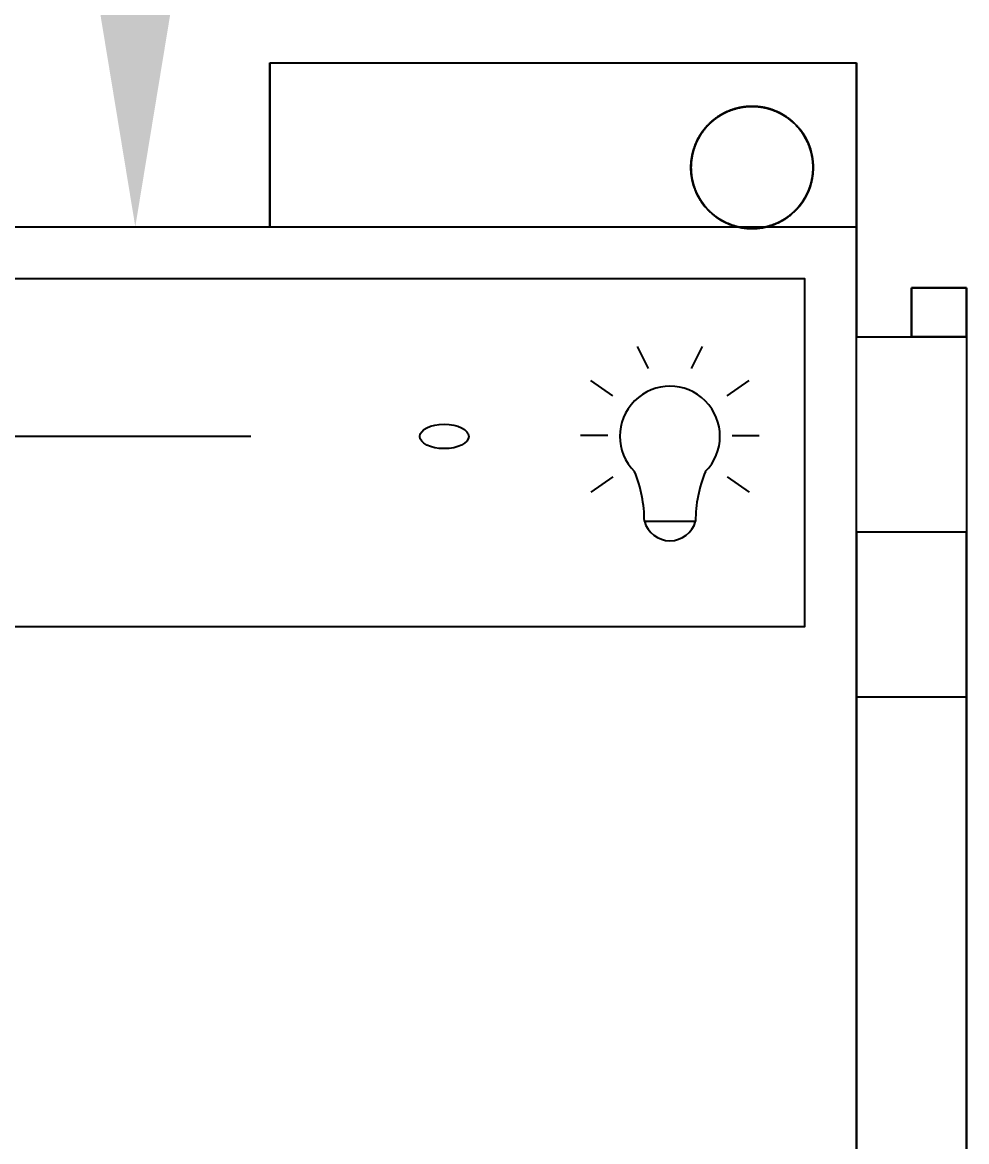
# Model space of a CAD drawing. Header units: millimetres. Extents: x 2205 to 3814, y 620 to 2277.
# Drawn here: x 3267.45 to 3306.07, y 1983.05 to 2028.85 of the extents above; entities that cross this region are included whole.
import ezdxf
from ezdxf import colors
from ezdxf.entities.mleader import LeaderData, LeaderLine
from ezdxf.enums import TextEntityAlignment as Align
from ezdxf.math import Vec2, Vec3

# ---------------------------------------------------------------- set-up
doc = ezdxf.new("R2010")
doc.units = ezdxf.units.MM
doc.set_wipeout_variables(frame=1)
doc.layers.add('EL-componentes', color=7, linetype='Continuous', lineweight=25)
doc.layers.add('EL-Cotas', color=7, linetype='Continuous', lineweight=18)
doc.styles.add('ROMANS', font='romans.shx', dxfattribs={"height": 14})
doc.styles.get("Standard").update_dxf_attribs({"font": 'arial.ttf'})

# ---------------------------------------------------------------- blocks, each defined once
blk = doc.blocks.new('1769-PA2 FUENTE')
at = {"layer": 'EL-componentes'}
for p, q in [((17462.053, 11368.585), (17486.053, 11368.585)), ((17462.053, 11368.585), (17486.053, 11368.585)), ((17462.053, 11368.585), (17462.053, 11368.585)), ((17462.053, 11368.585), (17486.053, 11368.585)), ((17462.053, 11368.585), (17486.053, 11368.585)), ((17462.053, 11368.585), (17462.053, 11368.585)), ((17486.053, 11368.585), (17486.053, 11368.585)), ((17486.053, 11368.585), (17486.053, 11368.585))]:
    blk.add_line(p, q, dxfattribs=at)
blk.add_wipeout([(17486.053, 11243.824), (17416.053, 11243.824), (17417.178, 11247.885), (17418.303, 11247.885), (17418.303, 11245.885), (17420.553, 11245.885), (17420.553, 11361.885), (17486.053, 11361.885), (17486.053, 11357.385), (17490.553, 11357.385), (17490.553, 11248.135), (17486.053, 11248.135)]).dxf.layer = 'EL-componentes'
for p, q in [((17462.053, 11361.885), (17462.053, 11368.585)), ((17462.053, 11368.585), (17462.053, 11361.885)), ((17462.053, 11361.885), (17462.053, 11368.585)), ((17462.053, 11368.585), (17462.053, 11361.885)), ((17486.053, 11368.585), (17486.053, 11357.385)), ((17486.053, 11368.585), (17486.053, 11357.385)), ((17486.053, 11361.885), (17486.053, 11368.585)), ((17486.053, 11361.885), (17486.053, 11368.585)), ((17420.553, 11361.885), (17486.053, 11361.885)), ((17420.553, 11361.885), (17486.053, 11361.885)), ((17451.053, 11361.885), (17462.053, 11361.885)), ((17451.053, 11361.885), (17462.053, 11361.885)), ((17462.053, 11361.885), (17481.17, 11361.885)), ((17462.053, 11361.885), (17462.053, 11361.885)), ((17462.053, 11361.885), (17462.053, 11361.885)), ((17462.053, 11361.885), (17481.17, 11361.885)), ((17481.17, 11361.885), (17482.386, 11361.885)), ((17481.17, 11361.885), (17482.386, 11361.885)), ((17482.386, 11361.885), (17486.053, 11361.885)), ((17482.386, 11361.885), (17486.053, 11361.885)), ((17486.053, 11361.885), (17486.053, 11361.885)), ((17486.053, 11243.885), (17486.053, 11361.885)), ((17486.053, 11243.885), (17486.053, 11361.885)), ((17486.053, 11361.885), (17486.053, 11361.885)), ((17488.303, 11359.385), (17490.553, 11359.385)), ((17488.303, 11357.385), (17488.303, 11359.385)), ((17488.303, 11359.385), (17488.303, 11357.385)), ((17490.553, 11359.385), (17488.303, 11359.385)), ((17490.553, 11359.385), (17488.303, 11359.385)), ((17488.303, 11359.385), (17488.303, 11359.385)), ((17488.303, 11359.385), (17490.553, 11359.385)), ((17488.303, 11359.385), (17488.303, 11357.385)), ((17488.303, 11359.385), (17488.303, 11359.385)), ((17488.303, 11357.385), (17488.303, 11359.385)), ((17490.553, 11359.385), (17490.553, 11318.635)), ((17490.553, 11357.385), (17490.553, 11359.385)), ((17490.553, 11359.385), (17490.553, 11359.385)), ((17490.553, 11359.385), (17490.553, 11318.635)), ((17490.553, 11357.385), (17490.553, 11359.385)), ((17490.553, 11359.385), (17490.553, 11359.385)), ((17486.053, 11357.385), (17488.303, 11357.385)), ((17486.053, 11357.385), (17490.553, 11357.385)), ((17486.053, 11357.385), (17486.053, 11357.385)), ((17486.053, 11357.385), (17488.303, 11357.385)), ((17486.053, 11357.385), (17490.553, 11357.385)), ((17486.053, 11349.385), (17486.053, 11357.385)), ((17486.053, 11357.385), (17486.053, 11357.385)), ((17486.053, 11349.385), (17486.053, 11357.385)), ((17490.553, 11357.385), (17488.303, 11357.385)), ((17488.303, 11357.385), (17488.303, 11357.385)), ((17490.553, 11357.385), (17488.303, 11357.385)), ((17488.303, 11357.385), (17488.303, 11357.385)), ((17490.553, 11357.385), (17490.553, 11349.385)), ((17490.553, 11357.385), (17490.553, 11357.385)), ((17490.553, 11357.385), (17490.553, 11357.385)), ((17490.553, 11357.385), (17490.553, 11349.385)), ((17486.053, 11349.385), (17486.053, 11342.635)), ((17490.553, 11349.385), (17486.053, 11349.385)), ((17486.053, 11349.385), (17486.053, 11349.385)), ((17490.553, 11349.385), (17486.053, 11349.385)), ((17490.553, 11349.385), (17486.053, 11349.385)), ((17490.553, 11349.385), (17486.053, 11349.385)), ((17486.053, 11349.385), (17486.053, 11349.385)), ((17486.053, 11349.385), (17486.053, 11342.635)), ((17490.553, 11349.385), (17490.553, 11349.385)), ((17490.553, 11342.635), (17490.553, 11349.385)), ((17490.553, 11342.635), (17490.553, 11349.385)), ((17490.553, 11349.385), (17490.553, 11349.385)), ((17486.053, 11342.635), (17486.053, 11256.635)), ((17490.553, 11342.635), (17486.053, 11342.635)), ((17486.053, 11342.635), (17486.053, 11342.635)), ((17490.553, 11342.635), (17486.053, 11342.635)), ((17490.553, 11342.635), (17486.053, 11342.635)), ((17490.553, 11342.635), (17486.053, 11342.635)), ((17486.053, 11342.635), (17486.053, 11342.635)), ((17486.053, 11342.635), (17486.053, 11256.635)), ((17490.553, 11342.635), (17490.553, 11342.635)), ((17490.553, 11256.635), (17490.553, 11342.635)), ((17490.553, 11256.635), (17490.553, 11342.635)), ((17490.553, 11342.635), (17490.553, 11342.635))]:
    blk.add_line(p, q, dxfattribs=at)
at = {"layer": 'EL-componentes', "flags": 128}
for points in [[(17484.275, 11364.31), (17484.275, 11364.338), (17484.274, 11364.367), (17484.274, 11364.395), (17484.272, 11364.423), (17484.271, 11364.451), (17484.269, 11364.479), (17484.267, 11364.508), (17484.265, 11364.536), (17484.262, 11364.564), (17484.259, 11364.592), (17484.256, 11364.62), (17484.252, 11364.648), (17484.248, 11364.676), (17484.244, 11364.704), (17484.239, 11364.732), (17484.234, 11364.76), (17484.229, 11364.788), (17484.224, 11364.815), (17484.218, 11364.843), (17484.211, 11364.87), (17484.205, 11364.898), (17484.198, 11364.925), (17484.191, 11364.953), (17484.184, 11364.98), (17484.176, 11365.007), (17484.168, 11365.034), (17484.16, 11365.061), (17484.151, 11365.088), (17484.142, 11365.115), (17484.133, 11365.142), (17484.123, 11365.168), (17484.113, 11365.195), (17484.103, 11365.221), (17484.093, 11365.247), (17484.082, 11365.273), (17484.071, 11365.299), (17484.06, 11365.325), (17484.048, 11365.351), (17484.036, 11365.377), (17484.024, 11365.402), (17484.012, 11365.428), (17483.999, 11365.453), (17483.986, 11365.478), (17483.973, 11365.503), (17483.959, 11365.527), (17483.945, 11365.552), (17483.931, 11365.576), (17483.916, 11365.601), (17483.902, 11365.625), (17483.887, 11365.649), (17483.872, 11365.673), (17483.856, 11365.696), (17483.84, 11365.719), (17483.824, 11365.743), (17483.808, 11365.766), (17483.791, 11365.789), (17483.774, 11365.811), (17483.758, 11365.834), (17483.74, 11365.856), (17483.723, 11365.878), (17483.705, 11365.9), (17483.687, 11365.922), (17483.668, 11365.943), (17483.65, 11365.965), (17483.631, 11365.986), (17483.612, 11366.006), (17483.593, 11366.027), (17483.573, 11366.048), (17483.553, 11366.068), (17483.534, 11366.088), (17483.513, 11366.108), (17483.493, 11366.127), (17483.472, 11366.147), (17483.452, 11366.165), (17483.431, 11366.184), (17483.409, 11366.203), (17483.388, 11366.221), (17483.366, 11366.239), (17483.344, 11366.257), (17483.322, 11366.275), (17483.3, 11366.292), (17483.277, 11366.309), (17483.255, 11366.326), (17483.232, 11366.343), (17483.209, 11366.359), (17483.186, 11366.375), (17483.162, 11366.391), (17483.138, 11366.406), (17483.115, 11366.422), (17483.091, 11366.436), (17483.067, 11366.451), (17483.043, 11366.466), (17483.018, 11366.48), (17482.994, 11366.494), (17482.969, 11366.507), (17482.944, 11366.521), (17482.919, 11366.534), (17482.894, 11366.547), (17482.868, 11366.559), (17482.843, 11366.571), (17482.817, 11366.583), (17482.792, 11366.595), (17482.766, 11366.606), (17482.74, 11366.617), (17482.714, 11366.628), (17482.687, 11366.638), (17482.661, 11366.648), (17482.635, 11366.658), (17482.608, 11366.668), (17482.582, 11366.677), (17482.555, 11366.686), (17482.528, 11366.695), (17482.501, 11366.703), (17482.474, 11366.711), (17482.447, 11366.719), (17482.42, 11366.726), (17482.392, 11366.733), (17482.365, 11366.74), (17482.337, 11366.746), (17482.31, 11366.753), (17482.282, 11366.759), (17482.254, 11366.764), (17482.227, 11366.769), (17482.199, 11366.774), (17482.171, 11366.779), (17482.143, 11366.783), (17482.115, 11366.787), (17482.087, 11366.791), (17482.059, 11366.794), (17482.031, 11366.797), (17482.003, 11366.8), (17481.975, 11366.802), (17481.947, 11366.805), (17481.919, 11366.806), (17481.89, 11366.808), (17481.862, 11366.809), (17481.834, 11366.81), (17481.806, 11366.81), (17481.778, 11366.81), (17481.749, 11366.81), (17481.721, 11366.81), (17481.693, 11366.809), (17481.665, 11366.808), (17481.637, 11366.806), (17481.608, 11366.805), (17481.58, 11366.802), (17481.552, 11366.8), (17481.524, 11366.797), (17481.496, 11366.794), (17481.468, 11366.791), (17481.44, 11366.787), (17481.412, 11366.783), (17481.384, 11366.779), (17481.356, 11366.774), (17481.328, 11366.769), (17481.301, 11366.764), (17481.273, 11366.759), (17481.246, 11366.753), (17481.218, 11366.746), (17481.191, 11366.74), (17481.163, 11366.733), (17481.136, 11366.726), (17481.109, 11366.719), (17481.082, 11366.711), (17481.054, 11366.703), (17481.028, 11366.695), (17481.001, 11366.686), (17480.974, 11366.677), (17480.947, 11366.668), (17480.921, 11366.658), (17480.894, 11366.648), (17480.868, 11366.638), (17480.842, 11366.628), (17480.816, 11366.617), (17480.79, 11366.606), (17480.763, 11366.595), (17480.738, 11366.583), (17480.712, 11366.571), (17480.687, 11366.559), (17480.661, 11366.547), (17480.636, 11366.534), (17480.611, 11366.521), (17480.586, 11366.507), (17480.562, 11366.494), (17480.537, 11366.48), (17480.513, 11366.466), (17480.488, 11366.451), (17480.464, 11366.436), (17480.441, 11366.422), (17480.417, 11366.406), (17480.393, 11366.391), (17480.37, 11366.375), (17480.346, 11366.359), (17480.323, 11366.343), (17480.301, 11366.326), (17480.278, 11366.309), (17480.256, 11366.292), (17480.233, 11366.275), (17480.211, 11366.257), (17480.189, 11366.239), (17480.168, 11366.221), (17480.146, 11366.203), (17480.125, 11366.184), (17480.104, 11366.165), (17480.083, 11366.147), (17480.062, 11366.127), (17480.042, 11366.108), (17480.022, 11366.088), (17480.002, 11366.068), (17479.982, 11366.048), (17479.963, 11366.027), (17479.943, 11366.006), (17479.924, 11365.986), (17479.905, 11365.965), (17479.887, 11365.943), (17479.869, 11365.922), (17479.85, 11365.9), (17479.833, 11365.878), (17479.815, 11365.856), (17479.798, 11365.834), (17479.781, 11365.811), (17479.764, 11365.789), (17479.747, 11365.766), (17479.731, 11365.743), (17479.715, 11365.719), (17479.699, 11365.696), (17479.684, 11365.673), (17479.669, 11365.649), (17479.654, 11365.625), (17479.639, 11365.601), (17479.624, 11365.576), (17479.61, 11365.552), (17479.596, 11365.527), (17479.583, 11365.503), (17479.569, 11365.478), (17479.557, 11365.453), (17479.544, 11365.428), (17479.531, 11365.402), (17479.519, 11365.377), (17479.507, 11365.351), (17479.496, 11365.325), (17479.484, 11365.299), (17479.473, 11365.273), (17479.463, 11365.247), (17479.452, 11365.221), (17479.442, 11365.195), (17479.432, 11365.168), (17479.422, 11365.142), (17479.413, 11365.115), (17479.404, 11365.088), (17479.396, 11365.061), (17479.388, 11365.034), (17479.379, 11365.007), (17479.372, 11364.98), (17479.364, 11364.953), (17479.357, 11364.925), (17479.35, 11364.898), (17479.344, 11364.87), (17479.338, 11364.843), (17479.332, 11364.815), (17479.326, 11364.788), (17479.321, 11364.76), (17479.316, 11364.732), (17479.312, 11364.704), (17479.307, 11364.676), (17479.303, 11364.648), (17479.3, 11364.62), (17479.296, 11364.592), (17479.293, 11364.564), (17479.29, 11364.536), (17479.288, 11364.508), (17479.286, 11364.479), (17479.285, 11364.451), (17479.283, 11364.423), (17479.282, 11364.395), (17479.281, 11364.367), (17479.28, 11364.338), (17479.28, 11364.31), (17479.28, 11364.282), (17479.281, 11364.254), (17479.282, 11364.225), (17479.283, 11364.197), (17479.285, 11364.169), (17479.286, 11364.141), (17479.288, 11364.113), (17479.29, 11364.085), (17479.293, 11364.056), (17479.296, 11364.028), (17479.3, 11364), (17479.303, 11363.972), (17479.307, 11363.944), (17479.312, 11363.916), (17479.316, 11363.888), (17479.321, 11363.861), (17479.326, 11363.833), (17479.332, 11363.805), (17479.338, 11363.777), (17479.344, 11363.75), (17479.35, 11363.723), (17479.357, 11363.695), (17479.364, 11363.668), (17479.372, 11363.641), (17479.379, 11363.613), (17479.388, 11363.586), (17479.396, 11363.559), (17479.404, 11363.533), (17479.413, 11363.506), (17479.422, 11363.479), (17479.432, 11363.452), (17479.442, 11363.426), (17479.452, 11363.399), (17479.463, 11363.373), (17479.473, 11363.347), (17479.484, 11363.321), (17479.496, 11363.295), (17479.507, 11363.269), (17479.519, 11363.244), (17479.531, 11363.218), (17479.544, 11363.193), (17479.557, 11363.168), (17479.569, 11363.143), (17479.583, 11363.118), (17479.596, 11363.093), (17479.61, 11363.068), (17479.624, 11363.044), (17479.639, 11363.02), (17479.654, 11362.995), (17479.669, 11362.972), (17479.684, 11362.948), (17479.699, 11362.924), (17479.715, 11362.901), (17479.731, 11362.878), (17479.747, 11362.854), (17479.764, 11362.832), (17479.781, 11362.809), (17479.798, 11362.787), (17479.815, 11362.764), (17479.833, 11362.742), (17479.85, 11362.72), (17479.869, 11362.699), (17479.887, 11362.677), (17479.905, 11362.656), (17479.924, 11362.635), (17479.943, 11362.614), (17479.963, 11362.593), (17479.982, 11362.573), (17480.002, 11362.553), (17480.022, 11362.533), (17480.042, 11362.513), (17480.062, 11362.493), (17480.083, 11362.474), (17480.104, 11362.455), (17480.125, 11362.436), (17480.146, 11362.418), (17480.168, 11362.399), (17480.189, 11362.381), (17480.211, 11362.363), (17480.233, 11362.346), (17480.256, 11362.328), (17480.278, 11362.311), (17480.301, 11362.294), (17480.323, 11362.278), (17480.346, 11362.261), (17480.37, 11362.245), (17480.393, 11362.23), (17480.417, 11362.214), (17480.441, 11362.199), (17480.464, 11362.184), (17480.488, 11362.169), (17480.513, 11362.155), (17480.537, 11362.141), (17480.562, 11362.127), (17480.586, 11362.113), (17480.611, 11362.1), (17480.636, 11362.087), (17480.661, 11362.074), (17480.687, 11362.061), (17480.712, 11362.049), (17480.738, 11362.038), (17480.763, 11362.026), (17480.79, 11362.014), (17480.816, 11362.003), (17480.842, 11361.993), (17480.868, 11361.982), (17480.894, 11361.972), (17480.921, 11361.962), (17480.947, 11361.953), (17480.974, 11361.943), (17481.001, 11361.935), (17481.028, 11361.926), (17481.054, 11361.918), (17481.082, 11361.909), (17481.109, 11361.902), (17481.136, 11361.894), (17481.163, 11361.887), (17481.191, 11361.881), (17481.218, 11361.874), (17481.246, 11361.868), (17481.273, 11361.862), (17481.301, 11361.856), (17481.328, 11361.851), (17481.356, 11361.846), (17481.384, 11361.842), (17481.412, 11361.837), (17481.44, 11361.833), (17481.468, 11361.83), (17481.496, 11361.826), (17481.524, 11361.823), (17481.552, 11361.821), (17481.58, 11361.818), (17481.608, 11361.816), (17481.637, 11361.815), (17481.665, 11361.813), (17481.693, 11361.812), (17481.721, 11361.811), (17481.749, 11361.81), (17481.778, 11361.81), (17481.806, 11361.81), (17481.834, 11361.811), (17481.862, 11361.812), (17481.89, 11361.813), (17481.919, 11361.815), (17481.947, 11361.816), (17481.975, 11361.818), (17482.003, 11361.821), (17482.031, 11361.823), (17482.059, 11361.826), (17482.087, 11361.83), (17482.115, 11361.833), (17482.143, 11361.837), (17482.171, 11361.842), (17482.199, 11361.846), (17482.227, 11361.851), (17482.254, 11361.856), (17482.282, 11361.862), (17482.31, 11361.868), (17482.337, 11361.874), (17482.365, 11361.881), (17482.392, 11361.887), (17482.42, 11361.894), (17482.447, 11361.902), (17482.474, 11361.909), (17482.501, 11361.918), (17482.528, 11361.926), (17482.555, 11361.935), (17482.582, 11361.943), (17482.608, 11361.953), (17482.635, 11361.962), (17482.661, 11361.972), (17482.687, 11361.982), (17482.714, 11361.993), (17482.74, 11362.003), (17482.766, 11362.014), (17482.792, 11362.026), (17482.817, 11362.038), (17482.843, 11362.049), (17482.868, 11362.061), (17482.894, 11362.074), (17482.919, 11362.087), (17482.944, 11362.1), (17482.969, 11362.113), (17482.994, 11362.127), (17483.018, 11362.141), (17483.043, 11362.155), (17483.067, 11362.169), (17483.091, 11362.184), (17483.115, 11362.199), (17483.138, 11362.214), (17483.162, 11362.23), (17483.186, 11362.245), (17483.209, 11362.261), (17483.232, 11362.278), (17483.255, 11362.294), (17483.277, 11362.311), (17483.3, 11362.328), (17483.322, 11362.346), (17483.344, 11362.363), (17483.366, 11362.381), (17483.388, 11362.399), (17483.409, 11362.418), (17483.431, 11362.436), (17483.452, 11362.455), (17483.472, 11362.474), (17483.493, 11362.493), (17483.513, 11362.513), (17483.534, 11362.533), (17483.553, 11362.553), (17483.573, 11362.573), (17483.593, 11362.593), (17483.612, 11362.614), (17483.631, 11362.635), (17483.65, 11362.656), (17483.668, 11362.677), (17483.687, 11362.699), (17483.705, 11362.72), (17483.723, 11362.742), (17483.74, 11362.764), (17483.758, 11362.787), (17483.774, 11362.809), (17483.791, 11362.832), (17483.808, 11362.854), (17483.824, 11362.878), (17483.84, 11362.901), (17483.856, 11362.924), (17483.872, 11362.948), (17483.887, 11362.972), (17483.902, 11362.995), (17483.916, 11363.02), (17483.931, 11363.044), (17483.945, 11363.068), (17483.959, 11363.093), (17483.973, 11363.118), (17483.986, 11363.143), (17483.999, 11363.168), (17484.012, 11363.193), (17484.024, 11363.218), (17484.036, 11363.244), (17484.048, 11363.269), (17484.06, 11363.295), (17484.071, 11363.321), (17484.082, 11363.347), (17484.093, 11363.373), (17484.103, 11363.399), (17484.113, 11363.426), (17484.123, 11363.452), (17484.133, 11363.479), (17484.142, 11363.506), (17484.151, 11363.533), (17484.16, 11363.559), (17484.168, 11363.586), (17484.176, 11363.613), (17484.184, 11363.641), (17484.191, 11363.668), (17484.198, 11363.695), (17484.205, 11363.723), (17484.211, 11363.75), (17484.218, 11363.777), (17484.224, 11363.805), (17484.229, 11363.833), (17484.234, 11363.861), (17484.239, 11363.888), (17484.244, 11363.916), (17484.248, 11363.944), (17484.252, 11363.972), (17484.256, 11364), (17484.259, 11364.028), (17484.262, 11364.056), (17484.265, 11364.085), (17484.267, 11364.113), (17484.269, 11364.141), (17484.271, 11364.169), (17484.272, 11364.197), (17484.274, 11364.225), (17484.274, 11364.254), (17484.275, 11364.282), (17484.275, 11364.31)], [(17481.171, 11361.886), (17481.143, 11361.892), (17481.116, 11361.9), (17481.089, 11361.908), (17481.062, 11361.915), (17481.035, 11361.924), (17481.008, 11361.932), (17480.981, 11361.941), (17480.954, 11361.95), (17480.928, 11361.96), (17480.901, 11361.969), (17480.875, 11361.979), (17480.849, 11361.989), (17480.823, 11362), (17480.797, 11362.011), (17480.771, 11362.022), (17480.745, 11362.034), (17480.72, 11362.046), (17480.694, 11362.058), (17480.669, 11362.071), (17480.644, 11362.083), (17480.619, 11362.096), (17480.594, 11362.109), (17480.569, 11362.123), (17480.544, 11362.136), (17480.52, 11362.151), (17480.496, 11362.165), (17480.471, 11362.18), (17480.448, 11362.195), (17480.424, 11362.21), (17480.4, 11362.225), (17480.377, 11362.241), (17480.354, 11362.257), (17480.33, 11362.273), (17480.307, 11362.289), (17480.285, 11362.306), (17480.262, 11362.323), (17480.24, 11362.341), (17480.218, 11362.358), (17480.196, 11362.376), (17480.174, 11362.394), (17480.153, 11362.412), (17480.132, 11362.43), (17480.111, 11362.449), (17480.089, 11362.468), (17480.069, 11362.487), (17480.048, 11362.507), (17480.028, 11362.527), (17480.008, 11362.546), (17479.988, 11362.566), (17479.969, 11362.587), (17479.949, 11362.607), (17479.93, 11362.628), (17479.911, 11362.649), (17479.893, 11362.67), (17479.874, 11362.692), (17479.856, 11362.713), (17479.839, 11362.735), (17479.821, 11362.757), (17479.803, 11362.779), (17479.786, 11362.802), (17479.769, 11362.824), (17479.753, 11362.847), (17479.736, 11362.87), (17479.72, 11362.893), (17479.704, 11362.917), (17479.689, 11362.94), (17479.674, 11362.964), (17479.659, 11362.988), (17479.644, 11363.012), (17479.629, 11363.036), (17479.615, 11363.06), (17479.601, 11363.085), (17479.587, 11363.109), (17479.574, 11363.134), (17479.561, 11363.159), (17479.548, 11363.185), (17479.535, 11363.21), (17479.523, 11363.235), (17479.511, 11363.261), (17479.499, 11363.286), (17479.488, 11363.312), (17479.477, 11363.338), (17479.466, 11363.364), (17479.456, 11363.391), (17479.445, 11363.417), (17479.436, 11363.443), (17479.426, 11363.47), (17479.416, 11363.496), (17479.407, 11363.523), (17479.399, 11363.55), (17479.39, 11363.577), (17479.382, 11363.604), (17479.374, 11363.631), (17479.367, 11363.658), (17479.36, 11363.685), (17479.353, 11363.713), (17479.346, 11363.74), (17479.34, 11363.768), (17479.334, 11363.795), (17479.328, 11363.823), (17479.323, 11363.851), (17479.318, 11363.878), (17479.313, 11363.906), (17479.309, 11363.934), (17479.305, 11363.962), (17479.301, 11363.99), (17479.297, 11364.018), (17479.294, 11364.046), (17479.291, 11364.074), (17479.289, 11364.102), (17479.287, 11364.131), (17479.285, 11364.158), (17479.284, 11364.187), (17479.282, 11364.215), (17479.281, 11364.243), (17479.281, 11364.272), (17479.28, 11364.299), (17479.28, 11364.328), (17479.281, 11364.356), (17479.281, 11364.384), (17479.283, 11364.413), (17479.284, 11364.44), (17479.285, 11364.469), (17479.287, 11364.497), (17479.29, 11364.525), (17479.292, 11364.553), (17479.295, 11364.582), (17479.298, 11364.609), (17479.302, 11364.637), (17479.306, 11364.665), (17479.31, 11364.693), (17479.314, 11364.721), (17479.319, 11364.749), (17479.324, 11364.777), (17479.33, 11364.805), (17479.335, 11364.832), (17479.341, 11364.859), (17479.348, 11364.887), (17479.355, 11364.914), (17479.361, 11364.942), (17479.369, 11364.969), (17479.376, 11364.996), (17479.384, 11365.023), (17479.393, 11365.05), (17479.401, 11365.077), (17479.41, 11365.104), (17479.419, 11365.131), (17479.428, 11365.158), (17479.438, 11365.184), (17479.448, 11365.21), (17479.458, 11365.237), (17479.469, 11365.263), (17479.48, 11365.289), (17479.491, 11365.315), (17479.502, 11365.341), (17479.514, 11365.366), (17479.526, 11365.392), (17479.539, 11365.417), (17479.551, 11365.442), (17479.564, 11365.468), (17479.577, 11365.492), (17479.591, 11365.517), (17479.605, 11365.542), (17479.618, 11365.566), (17479.633, 11365.591), (17479.647, 11365.615), (17479.662, 11365.639), (17479.677, 11365.663), (17479.692, 11365.686), (17479.709, 11365.71), (17479.724, 11365.733), (17479.741, 11365.756), (17479.757, 11365.779), (17479.774, 11365.802), (17479.79, 11365.824), (17479.808, 11365.847), (17479.825, 11365.869), (17479.843, 11365.891), (17479.861, 11365.913), (17479.879, 11365.934), (17479.898, 11365.956), (17479.916, 11365.977), (17479.935, 11365.998), (17479.954, 11366.018), (17479.974, 11366.039), (17479.993, 11366.059), (17480.013, 11366.079), (17480.033, 11366.099), (17480.053, 11366.119), (17480.074, 11366.138), (17480.095, 11366.157), (17480.116, 11366.176), (17480.137, 11366.195), (17480.158, 11366.213), (17480.18, 11366.231), (17480.201, 11366.249), (17480.223, 11366.267), (17480.246, 11366.284), (17480.268, 11366.301), (17480.29, 11366.318), (17480.313, 11366.335), (17480.336, 11366.352), (17480.359, 11366.368), (17480.383, 11366.384), (17480.406, 11366.399), (17480.43, 11366.414), (17480.453, 11366.43), (17480.477, 11366.445), (17480.502, 11366.459), (17480.526, 11366.473), (17480.551, 11366.487), (17480.575, 11366.501), (17480.6, 11366.515), (17480.625, 11366.528), (17480.65, 11366.541), (17480.675, 11366.553), (17480.7, 11366.565), (17480.726, 11366.577), (17480.752, 11366.589), (17480.777, 11366.601), (17480.803, 11366.612), (17480.829, 11366.623), (17480.856, 11366.633), (17480.882, 11366.644), (17480.908, 11366.653), (17480.935, 11366.663), (17480.961, 11366.673), (17480.988, 11366.682), (17481.015, 11366.69), (17481.041, 11366.699), (17481.068, 11366.707), (17481.095, 11366.715), (17481.123, 11366.723), (17481.15, 11366.73), (17481.177, 11366.737), (17481.205, 11366.744), (17481.232, 11366.75), (17481.26, 11366.756), (17481.287, 11366.761), (17481.315, 11366.767), (17481.343, 11366.772), (17481.371, 11366.777), (17481.399, 11366.781), (17481.426, 11366.785), (17481.454, 11366.789), (17481.482, 11366.793), (17481.51, 11366.796), (17481.538, 11366.799), (17481.567, 11366.801), (17481.595, 11366.803), (17481.623, 11366.805), (17481.651, 11366.807), (17481.679, 11366.808), (17481.707, 11366.809), (17481.736, 11366.81), (17481.763, 11366.81), (17481.792, 11366.81), (17481.82, 11366.81), (17481.848, 11366.809), (17481.876, 11366.808), (17481.904, 11366.807), (17481.932, 11366.805), (17481.961, 11366.803), (17481.989, 11366.801), (17482.017, 11366.799), (17482.045, 11366.796), (17482.073, 11366.793), (17482.101, 11366.789), (17482.129, 11366.785), (17482.157, 11366.781), (17482.185, 11366.777), (17482.213, 11366.772), (17482.24, 11366.767), (17482.268, 11366.761), (17482.296, 11366.756), (17482.323, 11366.75), (17482.35, 11366.744), (17482.378, 11366.737), (17482.405, 11366.73), (17482.432, 11366.723), (17482.46, 11366.715), (17482.487, 11366.707), (17482.514, 11366.699), (17482.54, 11366.69), (17482.567, 11366.682), (17482.594, 11366.673), (17482.621, 11366.663), (17482.647, 11366.653), (17482.674, 11366.644), (17482.7, 11366.633), (17482.726, 11366.623), (17482.752, 11366.612), (17482.778, 11366.601), (17482.804, 11366.589), (17482.829, 11366.577), (17482.855, 11366.565), (17482.88, 11366.553), (17482.905, 11366.541), (17482.931, 11366.528), (17482.955, 11366.515), (17482.98, 11366.501), (17483.005, 11366.487), (17483.029, 11366.473), (17483.054, 11366.459), (17483.078, 11366.445), (17483.102, 11366.43), (17483.126, 11366.414), (17483.149, 11366.399), (17483.173, 11366.384), (17483.196, 11366.368), (17483.219, 11366.352), (17483.242, 11366.335), (17483.265, 11366.318), (17483.287, 11366.301), (17483.31, 11366.284), (17483.332, 11366.267), (17483.354, 11366.249), (17483.376, 11366.231), (17483.397, 11366.213), (17483.419, 11366.195), (17483.44, 11366.176), (17483.461, 11366.157), (17483.481, 11366.138), (17483.502, 11366.119), (17483.522, 11366.099), (17483.542, 11366.079), (17483.562, 11366.059), (17483.582, 11366.039), (17483.601, 11366.018), (17483.62, 11365.998), (17483.639, 11365.977), (17483.658, 11365.956), (17483.676, 11365.934), (17483.694, 11365.913), (17483.712, 11365.891), (17483.73, 11365.869), (17483.747, 11365.847), (17483.765, 11365.824), (17483.782, 11365.802), (17483.798, 11365.779), (17483.815, 11365.756), (17483.831, 11365.733), (17483.847, 11365.71), (17483.863, 11365.686), (17483.878, 11365.663), (17483.893, 11365.639), (17483.908, 11365.615), (17483.922, 11365.591), (17483.937, 11365.566), (17483.951, 11365.542), (17483.964, 11365.517), (17483.978, 11365.492), (17483.991, 11365.468), (17484.004, 11365.442), (17484.017, 11365.417), (17484.029, 11365.392), (17484.041, 11365.366), (17484.053, 11365.341), (17484.064, 11365.315), (17484.076, 11365.289), (17484.087, 11365.263), (17484.097, 11365.237), (17484.107, 11365.21), (17484.117, 11365.184), (17484.127, 11365.158), (17484.137, 11365.131), (17484.146, 11365.104), (17484.154, 11365.077), (17484.163, 11365.05), (17484.171, 11365.023), (17484.179, 11364.996), (17484.187, 11364.969), (17484.194, 11364.942), (17484.201, 11364.914), (17484.208, 11364.887), (17484.214, 11364.859), (17484.22, 11364.832), (17484.225, 11364.805), (17484.231, 11364.777), (17484.236, 11364.749), (17484.241, 11364.721), (17484.246, 11364.693), (17484.25, 11364.665), (17484.253, 11364.637), (17484.257, 11364.609), (17484.26, 11364.582), (17484.263, 11364.553), (17484.266, 11364.525), (17484.268, 11364.497), (17484.27, 11364.469), (17484.272, 11364.44), (17484.273, 11364.413), (17484.274, 11364.384), (17484.274, 11364.356), (17484.275, 11364.328), (17484.275, 11364.299), (17484.274, 11364.272), (17484.274, 11364.243), (17484.273, 11364.215), (17484.272, 11364.187), (17484.27, 11364.158), (17484.269, 11364.131), (17484.266, 11364.102), (17484.264, 11364.074), (17484.261, 11364.046), (17484.258, 11364.018), (17484.254, 11363.99), (17484.251, 11363.962), (17484.247, 11363.934), (17484.242, 11363.906), (17484.237, 11363.878), (17484.232, 11363.851), (17484.227, 11363.823), (17484.221, 11363.795), (17484.215, 11363.768), (17484.209, 11363.74), (17484.203, 11363.713), (17484.196, 11363.685), (17484.188, 11363.658), (17484.181, 11363.631), (17484.173, 11363.604), (17484.165, 11363.577), (17484.157, 11363.55), (17484.148, 11363.523), (17484.139, 11363.496), (17484.129, 11363.47), (17484.12, 11363.443), (17484.11, 11363.417), (17484.1, 11363.391), (17484.089, 11363.364), (17484.078, 11363.338), (17484.067, 11363.312), (17484.056, 11363.286), (17484.044, 11363.261), (17484.032, 11363.235), (17484.02, 11363.21), (17484.008, 11363.185), (17483.995, 11363.159), (17483.981, 11363.134), (17483.968, 11363.109), (17483.954, 11363.085), (17483.94, 11363.06), (17483.926, 11363.036), (17483.912, 11363.012), (17483.897, 11362.988), (17483.882, 11362.964), (17483.866, 11362.94), (17483.851, 11362.917), (17483.835, 11362.893), (17483.819, 11362.87), (17483.802, 11362.847), (17483.786, 11362.824), (17483.769, 11362.802), (17483.752, 11362.779), (17483.735, 11362.757), (17483.717, 11362.735), (17483.699, 11362.713), (17483.681, 11362.692), (17483.662, 11362.67), (17483.644, 11362.649), (17483.625, 11362.628), (17483.606, 11362.607), (17483.587, 11362.587), (17483.567, 11362.566), (17483.547, 11362.546), (17483.527, 11362.527), (17483.507, 11362.507), (17483.486, 11362.487), (17483.466, 11362.468), (17483.445, 11362.449), (17483.424, 11362.43), (17483.403, 11362.412), (17483.381, 11362.394), (17483.359, 11362.376), (17483.338, 11362.358), (17483.315, 11362.341), (17483.293, 11362.323), (17483.27, 11362.306), (17483.248, 11362.289), (17483.225, 11362.273), (17483.202, 11362.257), (17483.179, 11362.241), (17483.155, 11362.225), (17483.132, 11362.21), (17483.108, 11362.195), (17483.084, 11362.18), (17483.06, 11362.165), (17483.035, 11362.151), (17483.011, 11362.136), (17482.986, 11362.123), (17482.962, 11362.109), (17482.937, 11362.096), (17482.912, 11362.083), (17482.887, 11362.071), (17482.861, 11362.058), (17482.836, 11362.046), (17482.81, 11362.034), (17482.785, 11362.022), (17482.758, 11362.011), (17482.732, 11362), (17482.706, 11361.989), (17482.68, 11361.979), (17482.654, 11361.969), (17482.627, 11361.96), (17482.601, 11361.95), (17482.574, 11361.941), (17482.547, 11361.932), (17482.52, 11361.924), (17482.493, 11361.915), (17482.466, 11361.908), (17482.439, 11361.9), (17482.412, 11361.892), (17482.385, 11361.886), (17482.357, 11361.879), (17482.329, 11361.872), (17482.301, 11361.866), (17482.274, 11361.86), (17482.246, 11361.854), (17482.218, 11361.849), (17482.189, 11361.845), (17482.161, 11361.84), (17482.133, 11361.836), (17482.105, 11361.832), (17482.077, 11361.828), (17482.048, 11361.825), (17482.02, 11361.822), (17481.991, 11361.82), (17481.963, 11361.817), (17481.934, 11361.815), (17481.906, 11361.814), (17481.877, 11361.812), (17481.849, 11361.811), (17481.82, 11361.811), (17481.792, 11361.81), (17481.763, 11361.81), (17481.735, 11361.811), (17481.706, 11361.811), (17481.678, 11361.812), (17481.649, 11361.814), (17481.621, 11361.815), (17481.592, 11361.817), (17481.564, 11361.82), (17481.535, 11361.822), (17481.507, 11361.825), (17481.479, 11361.828), (17481.451, 11361.832), (17481.422, 11361.836), (17481.394, 11361.84), (17481.366, 11361.845), (17481.338, 11361.849), (17481.31, 11361.854), (17481.282, 11361.86), (17481.254, 11361.866), (17481.226, 11361.872), (17481.198, 11361.879)]]:
    blk.add_lwpolyline(points, close=True, dxfattribs=at)
at = {"layer": 'EL-componentes'}
blk.add_lwpolyline([(17422.678, 11359.76), (17483.928, 11359.76), (17483.928, 11345.51), (17422.678, 11345.51)], close=True, dxfattribs=at)
for points in [[(17477.546, 11356.078), (17477.094, 11356.981)], [(17479.295, 11356.078), (17479.747, 11356.981)], [(17476.087, 11354.968), (17475.184, 11355.592)], [(17480.754, 11354.968), (17481.657, 11355.592)], [(17434.935, 11353.311), (17461.282, 11353.311)], [(17475.878, 11353.336), (17474.767, 11353.336)], [(17480.963, 11353.336), (17482.074, 11353.336)], [(17476.087, 11351.655), (17475.184, 11351.03)], [(17480.754, 11351.655), (17481.657, 11351.03)], [(17477.373, 11349.831), (17479.468, 11349.831)]]:
    blk.add_lwpolyline(points, dxfattribs=at)
blk.add_circle((17481.778, 11364.31), 2.5, dxfattribs=at)
for centre, radius, start, end in [((17481.778, 11364.31), 2.5, 284.0699, 255.9301), ((17481.778, 11364.31), 2.5, 255.9301, 284.0699), ((17478.42, 11353.311), 2.046, 315, 225), ((17472, 11349.831), 5.373, 0, 22.2377), ((17484.841, 11349.831), 5.373, 157.7623, 180), ((17478.42, 11350.126), 1.088, 195.7313, 344.2687)]:
    blk.add_arc(centre, radius, start, end, dxfattribs=at)
blk.add_ellipse((17469.188, 11353.304), major_axis=(-1, 0), ratio=0.5, dxfattribs=at)
blk = doc.blocks.new('_TagCircle')
at = {"linetype": 'Continuous', "transparency": 16777216}
blk.add_wipeout([(-0.094, 3), (-0.282, 2.988), (-0.47, 2.965), (-0.655, 2.929), (-0.837, 2.882), (-1.017, 2.824), (-1.192, 2.755), (-1.363, 2.674), (-1.528, 2.584), (-1.687, 2.482), (-1.84, 2.372), (-1.985, 2.251), (-2.122, 2.122), (-2.251, 1.985), (-2.372, 1.84), (-2.482, 1.687), (-2.584, 1.528), (-2.674, 1.363), (-2.755, 1.192), (-2.824, 1.017), (-2.882, 0.837), (-2.929, 0.655), (-2.965, 0.47), (-2.988, 0.282), (-3, 0.094), (-3, -0.094), (-2.988, -0.282), (-2.965, -0.47), (-2.929, -0.655), (-2.882, -0.837), (-2.824, -1.017), (-2.755, -1.192), (-2.674, -1.363), (-2.584, -1.528), (-2.482, -1.687), (-2.372, -1.84), (-2.251, -1.985), (-2.122, -2.122), (-1.985, -2.251), (-1.84, -2.372), (-1.687, -2.482), (-1.528, -2.584), (-1.363, -2.674), (-1.192, -2.755), (-1.017, -2.824), (-0.837, -2.882), (-0.655, -2.929), (-0.47, -2.965), (-0.282, -2.988), (-0.094, -3), (0, -3), (0.094, -3), (0.282, -2.988), (0.47, -2.965), (0.655, -2.929), (0.837, -2.882), (1.017, -2.824), (1.192, -2.755), (1.363, -2.674), (1.528, -2.584), (1.687, -2.482), (1.84, -2.372), (1.985, -2.251), (1.985, -2.251), (2.122, -2.122), (2.251, -1.985), (2.372, -1.84), (2.482, -1.687), (2.584, -1.528), (2.674, -1.363), (2.755, -1.192), (2.824, -1.017), (2.882, -0.837), (2.929, -0.655), (2.965, -0.47), (2.988, -0.282), (3, 0), (3, 0.094), (2.988, 0.282), (2.976, 0.376), (2.965, 0.47), (2.929, 0.655), (2.882, 0.837), (2.824, 1.017), (2.755, 1.192), (2.674, 1.363), (2.584, 1.528), (2.482, 1.687), (2.372, 1.84), (2.251, 1.985), (2.122, 2.122), (1.985, 2.251), (1.84, 2.372), (1.687, 2.482), (1.548, 2.584), (1.363, 2.674), (1.192, 2.755), (1.017, 2.824), (0.837, 2.882), (0.655, 2.929), (0.47, 2.965), (0.282, 2.988), (0.094, 3)], dxfattribs=at)
at = {"color": 0, "linetype": 'ByBlock', "lineweight": -2, "transparency": 16777216}
blk.add_circle((0, 0), 3, dxfattribs=at)
at = {"layer": 'EL-Cotas', "color": 0, "transparency": 16777216, "style": 'ROMANS'}
blk.add_attdef('#', text='', height=3, dxfattribs=at).set_placement((0, -1.5), align=Align.CENTER)

msp = doc.modelspace()

# ---------------------------------------------------------------- block references
at = {"layer": 'EL-componentes'}
msp.add_blockref('1769-PA2 FUENTE', (-14184.488, -9341.4), dxfattribs=at)

# ---------------------------------------------------------------- next in the draw order: leaders
at = {"layer": 'EL-Cotas', "color": 7, "linetype": 'Continuous', "lineweight": 5, "ltscale": 0.1}
ml = msp.add_multileader_block('Standard', dxfattribs=at)
ml.set_content('_TagCircle', color=7, scale=3.5)
ml.set_attribute('#', '2', width=0)
ml.set_leader_properties(color=256, linetype='ByLayer', lineweight=-1)
ml.build(insert=Vec2(0, 0))
ml.multileader.update_dxf_attribs({"has_dogleg": 0, "text_right_attachment_type": 6, "dogleg_length": 1, "arrow_head_size": 10, "scale": 2})
ctx = ml.context
ctx.base_point, ctx.scale, ctx.char_height, ctx.arrow_head_size, ctx.landing_gap_size, ctx.plane_origin = Vec3(3272.065, 2057.335, -1.827), 2, 8, 10, 4, Vec3(3248.149, 2040.832, -1.827)
ctx.right_attachment = 6
notes = []
notes.append((ctx, [(0, (1, 1, 0), (3270.065, 2057.335, -1.827), (1, 0), 2, [(0, [(3272.065, 2020.485, -1.827)], 0, [])])]))
ctx.block.insert = Vec3(3282.565, 2057.335, -1.827)
for ctx, leaders in notes:
    for number, flags, end, landing, length, lines in leaders:
        leader = LeaderData()
        leader.index, (leader.has_last_leader_line, leader.has_dogleg_vector, leader.attachment_direction) = number, flags
        leader.last_leader_point, leader.dogleg_vector, leader.dogleg_length = Vec3(end), Vec3(landing), length
        for number, points, colour, breaks in lines:
            line = LeaderLine()
            line.index, line.vertices, line.color, line.breaks = number, Vec3.list(points), colors.encode_raw_color(colour), breaks
            leader.lines.append(line)
        ctx.leaders.append(leader)

doc.saveas('drawing.dxf')
